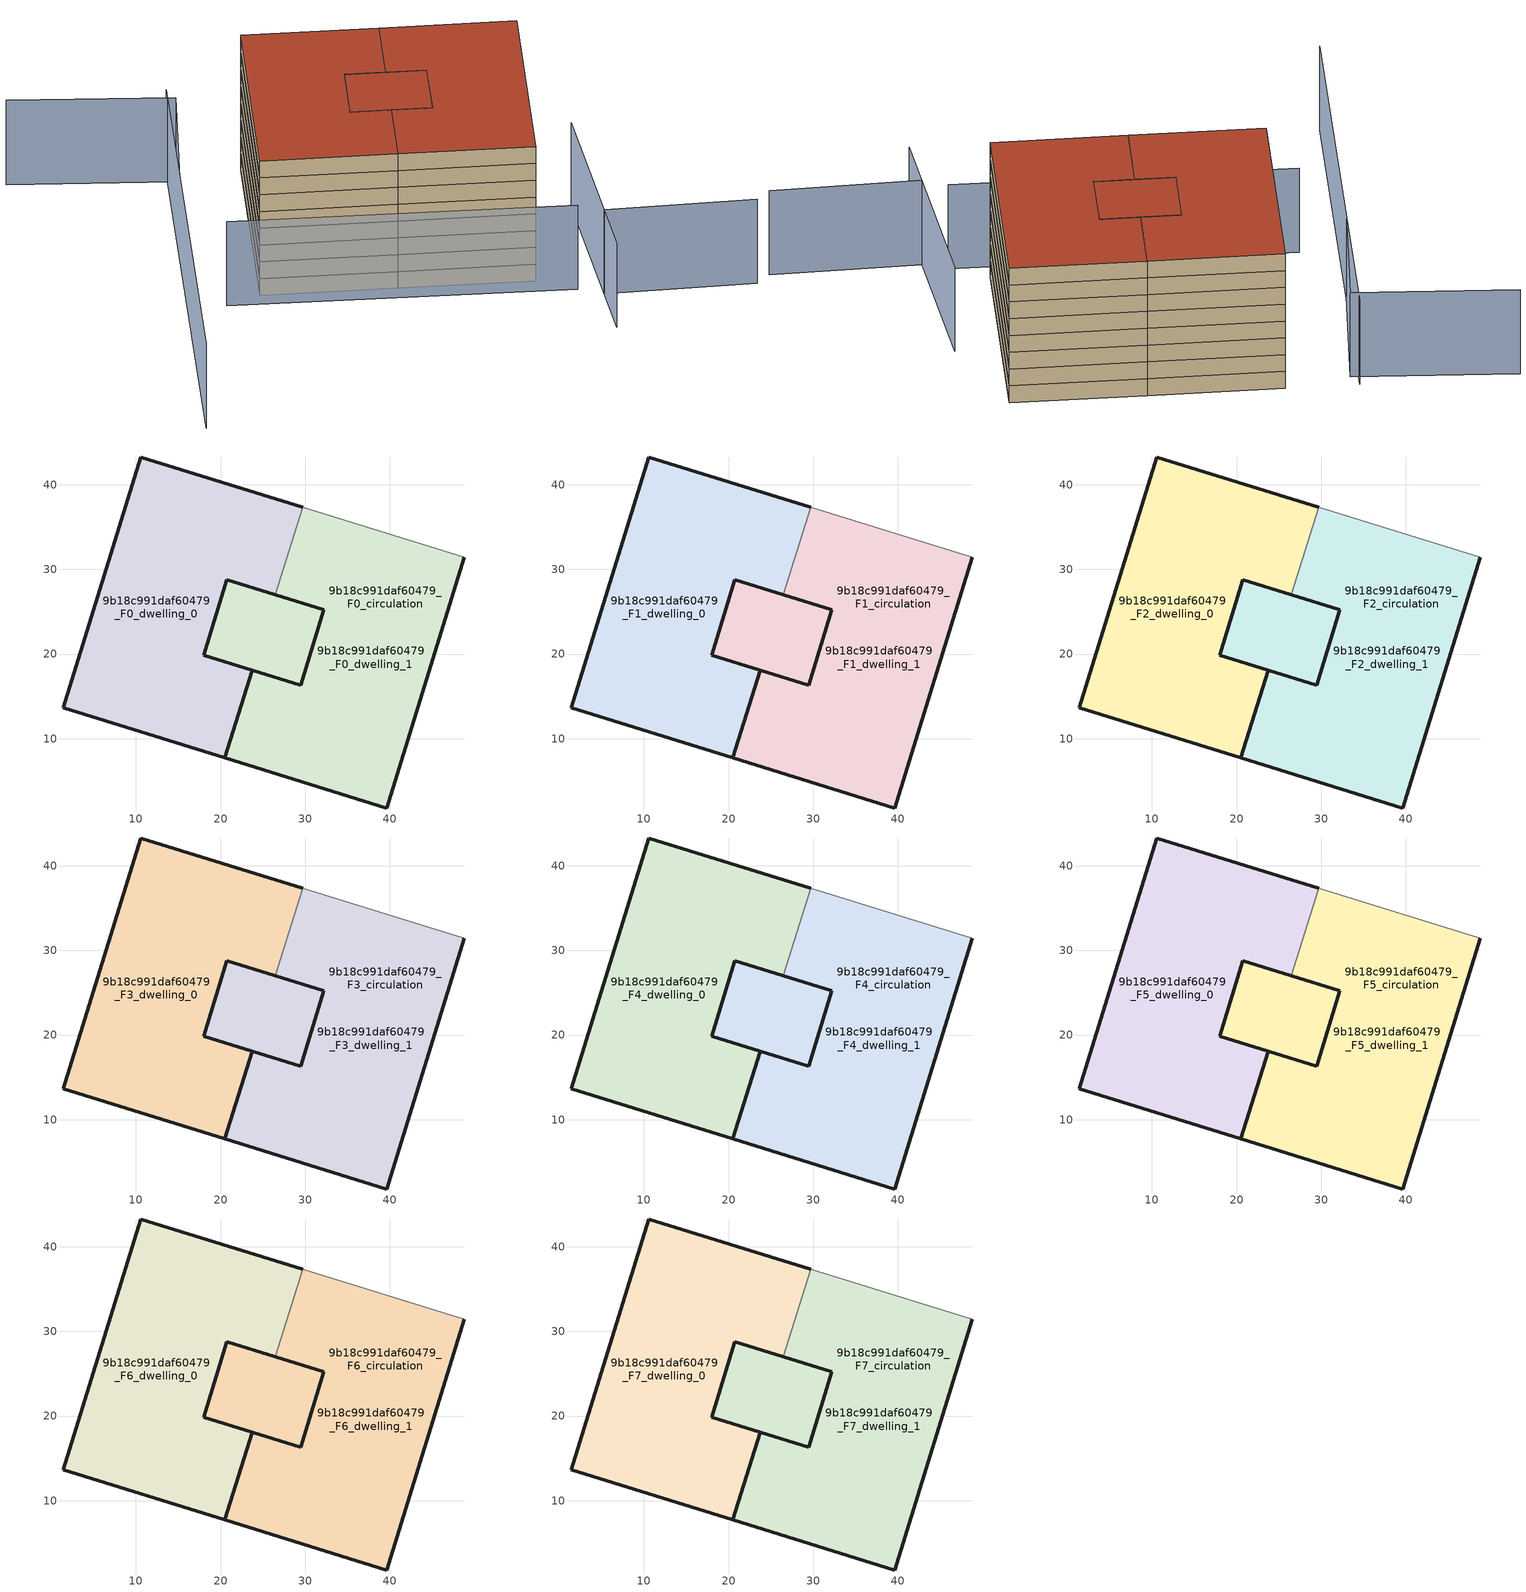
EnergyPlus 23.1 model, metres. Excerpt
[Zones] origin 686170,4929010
9b18c991daf60479_F0_dwelling_0
 floor ground (EU_floor_Construction): 29.7,37.33 26.48,26.98 20.75,28.76 18,19.89 23.72,18.11 20.51,7.75 1.42,13.69 10.61,43.26 z0
 wall outside (EU_wall_Construction): 29.7,37.33 10.61,43.26 1.42,13.69 20.51,7.75 23.72,18.11 18,19.89 20.75,28.76 26.48,26.98 z0:3
 wall to 9b18c991daf60479_F0_dwelling_1 (EU_wall_Construction): 26.48,26.98 29.7,37.33 z0:3
9b18c991daf60479_F0_dwelling_1
 floor ground (EU_floor_Construction): 48.79,31.4 39.6,1.82 20.51,7.75 23.72,18.11 29.45,16.33 32.21,25.2 26.48,26.98 29.7,37.33 z0; 32.21,25.2 29.45,16.33 23.72,18.11 18,19.89 20.75,28.76 z0
 wall outside (EU_wall_Construction): 26.48,26.98 32.21,25.2 29.45,16.33 23.72,18.11 20.51,7.75 39.6,1.82 48.79,31.4 z0:3
 wall adiabatic (EU_wall_Construction): 48.79,31.4 29.7,37.33 z0:3
9b18c991daf60479_F0_circulation
 floor ground (EU_floor_Construction): 48.79,31.4 39.6,1.82 20.51,7.75 23.72,18.11 29.45,16.33 32.21,25.2 26.48,26.98 29.7,37.33 z0; 32.21,25.2 29.45,16.33 23.72,18.11 18,19.89 20.75,28.76 z0
 wall outside (EU_wall_Construction): 32.21,25.2 20.75,28.76 18,19.89 29.45,16.33 32.21,25.2 z0:3
9b18c991daf60479_F1_dwelling_0
 floor to 9b18c991daf60479_F0_dwelling_0 (EU_floor_Construction): 29.7,37.33 26.48,26.98 20.75,28.76 18,19.89 23.72,18.11 20.51,7.75 1.42,13.69 10.61,43.26 z3
 wall outside (EU_wall_Construction): 29.7,37.33 10.61,43.26 1.42,13.69 20.51,7.75 23.72,18.11 18,19.89 20.75,28.76 26.48,26.98 z3:6
 wall to 9b18c991daf60479_F1_dwelling_1 (EU_wall_Construction): 26.48,26.98 29.7,37.33 z3:6
9b18c991daf60479_F1_dwelling_1
 floor outside (EU_floor_Construction): 48.79,31.4 39.6,1.82 20.51,7.75 23.72,18.11 29.45,16.33 32.21,25.2 26.48,26.98 29.7,37.33 z3
 floor to 9b18c991daf60479_F0_dwelling_1 (EU_floor_Construction): 32.21,25.2 29.45,16.33 23.72,18.11 18,19.89 20.75,28.76 z3
 wall outside (EU_wall_Construction): 26.48,26.98 32.21,25.2 29.45,16.33 23.72,18.11 20.51,7.75 39.6,1.82 48.79,31.4 z3:6
 wall adiabatic (EU_wall_Construction): 48.79,31.4 29.7,37.33 z3:6
9b18c991daf60479_F1_circulation
 floor to 9b18c991daf60479_F0_circulation (EU_floor_Construction): 32.21,25.2 29.45,16.33 23.72,18.11 18,19.89 20.75,28.76 26.48,26.98 z3; 48.79,31.4 39.6,1.82 20.51,7.75 23.72,18.11 29.45,16.33 32.21,25.2 26.48,26.98 29.7,37.33 z3
 wall outside (EU_wall_Construction): 32.21,25.2 20.75,28.76 18,19.89 29.45,16.33 32.21,25.2 z3:6
9b18c991daf60479_F2_dwelling_0
 floor to 9b18c991daf60479_F1_dwelling_0 (EU_floor_Construction): 29.7,37.33 26.48,26.98 20.75,28.76 18,19.89 23.72,18.11 20.51,7.75 1.42,13.69 10.61,43.26 z6
 wall outside (EU_wall_Construction): 29.7,37.33 10.61,43.26 1.42,13.69 20.51,7.75 23.72,18.11 18,19.89 20.75,28.76 26.48,26.98 z6:9
 wall to 9b18c991daf60479_F2_dwelling_1 (EU_wall_Construction): 26.48,26.98 29.7,37.33 z6:9
9b18c991daf60479_F2_dwelling_1
 floor outside (EU_floor_Construction): 48.79,31.4 39.6,1.82 20.51,7.75 23.72,18.11 29.45,16.33 32.21,25.2 26.48,26.98 29.7,37.33 z6
 floor to 9b18c991daf60479_F1_dwelling_1 (EU_floor_Construction): 32.21,25.2 29.45,16.33 23.72,18.11 18,19.89 20.75,28.76 z6
 wall outside (EU_wall_Construction): 26.48,26.98 32.21,25.2 29.45,16.33 23.72,18.11 20.51,7.75 39.6,1.82 48.79,31.4 z6:9
 wall adiabatic (EU_wall_Construction): 48.79,31.4 29.7,37.33 z6:9
9b18c991daf60479_F2_circulation
 floor to 9b18c991daf60479_F1_circulation (EU_floor_Construction): 32.21,25.2 29.45,16.33 23.72,18.11 18,19.89 20.75,28.76 26.48,26.98 z6; 48.79,31.4 39.6,1.82 20.51,7.75 23.72,18.11 29.45,16.33 32.21,25.2 26.48,26.98 29.7,37.33 z6
 wall outside (EU_wall_Construction): 32.21,25.2 20.75,28.76 18,19.89 29.45,16.33 32.21,25.2 z6:9
9b18c991daf60479_F3_dwelling_0
 floor to 9b18c991daf60479_F2_dwelling_0 (EU_floor_Construction): 29.7,37.33 26.48,26.98 20.75,28.76 18,19.89 23.72,18.11 20.51,7.75 1.42,13.69 10.61,43.26 z9
 wall outside (EU_wall_Construction): 29.7,37.33 10.61,43.26 1.42,13.69 20.51,7.75 23.72,18.11 18,19.89 20.75,28.76 26.48,26.98 z9:12
 wall to 9b18c991daf60479_F3_dwelling_1 (EU_wall_Construction): 26.48,26.98 29.7,37.33 z9:12
9b18c991daf60479_F3_dwelling_1
 floor outside (EU_floor_Construction): 48.79,31.4 39.6,1.82 20.51,7.75 23.72,18.11 29.45,16.33 32.21,25.2 26.48,26.98 29.7,37.33 z9
 floor to 9b18c991daf60479_F2_dwelling_1 (EU_floor_Construction): 32.21,25.2 29.45,16.33 23.72,18.11 18,19.89 20.75,28.76 z9
 wall outside (EU_wall_Construction): 26.48,26.98 32.21,25.2 29.45,16.33 23.72,18.11 20.51,7.75 39.6,1.82 48.79,31.4 z9:12
 wall adiabatic (EU_wall_Construction): 48.79,31.4 29.7,37.33 z9:12
9b18c991daf60479_F3_circulation
 floor to 9b18c991daf60479_F2_circulation (EU_floor_Construction): 32.21,25.2 29.45,16.33 23.72,18.11 18,19.89 20.75,28.76 26.48,26.98 z9; 48.79,31.4 39.6,1.82 20.51,7.75 23.72,18.11 29.45,16.33 32.21,25.2 26.48,26.98 29.7,37.33 z9
 wall outside (EU_wall_Construction): 32.21,25.2 20.75,28.76 18,19.89 29.45,16.33 32.21,25.2 z9:12
9b18c991daf60479_F4_dwelling_0
 floor to 9b18c991daf60479_F3_dwelling_0 (EU_floor_Construction): 29.7,37.33 26.48,26.98 20.75,28.76 18,19.89 23.72,18.11 20.51,7.75 1.42,13.69 10.61,43.26 z12
 wall outside (EU_wall_Construction): 29.7,37.33 10.61,43.26 1.42,13.69 20.51,7.75 23.72,18.11 18,19.89 20.75,28.76 26.48,26.98 z12:15
 wall to 9b18c991daf60479_F4_dwelling_1 (EU_wall_Construction): 26.48,26.98 29.7,37.33 z12:15
9b18c991daf60479_F4_dwelling_1
 floor outside (EU_floor_Construction): 48.79,31.4 39.6,1.82 20.51,7.75 23.72,18.11 29.45,16.33 32.21,25.2 26.48,26.98 29.7,37.33 z12
 floor to 9b18c991daf60479_F3_dwelling_1 (EU_floor_Construction): 32.21,25.2 29.45,16.33 23.72,18.11 18,19.89 20.75,28.76 z12
 wall outside (EU_wall_Construction): 26.48,26.98 32.21,25.2 29.45,16.33 23.72,18.11 20.51,7.75 39.6,1.82 48.79,31.4 z12:15
 wall adiabatic (EU_wall_Construction): 48.79,31.4 29.7,37.33 z12:15
9b18c991daf60479_F4_circulation
 floor to 9b18c991daf60479_F3_circulation (EU_floor_Construction): 32.21,25.2 29.45,16.33 23.72,18.11 18,19.89 20.75,28.76 26.48,26.98 z12; 48.79,31.4 39.6,1.82 20.51,7.75 23.72,18.11 29.45,16.33 32.21,25.2 26.48,26.98 29.7,37.33 z12
 wall outside (EU_wall_Construction): 32.21,25.2 20.75,28.76 18,19.89 29.45,16.33 32.21,25.2 z12:15
9b18c991daf60479_F5_dwelling_0
 floor to 9b18c991daf60479_F4_dwelling_0 (EU_floor_Construction): 29.7,37.33 26.48,26.98 20.75,28.76 18,19.89 23.72,18.11 20.51,7.75 1.42,13.69 10.61,43.26 z15
 wall outside (EU_wall_Construction): 29.7,37.33 10.61,43.26 1.42,13.69 20.51,7.75 23.72,18.11 18,19.89 20.75,28.76 26.48,26.98 z15:18
 wall to 9b18c991daf60479_F5_dwelling_1 (EU_wall_Construction): 26.48,26.98 29.7,37.33 z15:18
9b18c991daf60479_F5_dwelling_1
 floor outside (EU_floor_Construction): 48.79,31.4 39.6,1.82 20.51,7.75 23.72,18.11 29.45,16.33 32.21,25.2 26.48,26.98 29.7,37.33 z15
 floor to 9b18c991daf60479_F4_dwelling_1 (EU_floor_Construction): 32.21,25.2 29.45,16.33 23.72,18.11 18,19.89 20.75,28.76 z15
 wall outside (EU_wall_Construction): 26.48,26.98 32.21,25.2 29.45,16.33 23.72,18.11 20.51,7.75 39.6,1.82 48.79,31.4 z15:18
 wall adiabatic (EU_wall_Construction): 48.79,31.4 29.7,37.33 z15:18
9b18c991daf60479_F5_circulation
 floor to 9b18c991daf60479_F4_circulation (EU_floor_Construction): 32.21,25.2 29.45,16.33 23.72,18.11 18,19.89 20.75,28.76 26.48,26.98 z15; 48.79,31.4 39.6,1.82 20.51,7.75 23.72,18.11 29.45,16.33 32.21,25.2 26.48,26.98 29.7,37.33 z15
 wall outside (EU_wall_Construction): 32.21,25.2 20.75,28.76 18,19.89 29.45,16.33 32.21,25.2 z15:18
9b18c991daf60479_F6_dwelling_0
 floor to 9b18c991daf60479_F5_dwelling_0 (EU_floor_Construction): 29.7,37.33 26.48,26.98 20.75,28.76 18,19.89 23.72,18.11 20.51,7.75 1.42,13.69 10.61,43.26 z18
 wall outside (EU_wall_Construction): 29.7,37.33 10.61,43.26 1.42,13.69 20.51,7.75 23.72,18.11 18,19.89 20.75,28.76 26.48,26.98 z18:21
 wall to 9b18c991daf60479_F6_dwelling_1 (EU_wall_Construction): 26.48,26.98 29.7,37.33 z18:21
9b18c991daf60479_F6_dwelling_1
 floor outside (EU_floor_Construction): 48.79,31.4 39.6,1.82 20.51,7.75 23.72,18.11 29.45,16.33 32.21,25.2 26.48,26.98 29.7,37.33 z18
 floor to 9b18c991daf60479_F5_dwelling_1 (EU_floor_Construction): 32.21,25.2 29.45,16.33 23.72,18.11 18,19.89 20.75,28.76 z18
 wall outside (EU_wall_Construction): 26.48,26.98 32.21,25.2 29.45,16.33 23.72,18.11 20.51,7.75 39.6,1.82 48.79,31.4 z18:21
 wall adiabatic (EU_wall_Construction): 48.79,31.4 29.7,37.33 z18:21
9b18c991daf60479_F6_circulation
 floor to 9b18c991daf60479_F5_circulation (EU_floor_Construction): 32.21,25.2 29.45,16.33 23.72,18.11 18,19.89 20.75,28.76 26.48,26.98 z18; 48.79,31.4 39.6,1.82 20.51,7.75 23.72,18.11 29.45,16.33 32.21,25.2 26.48,26.98 29.7,37.33 z18
 wall outside (EU_wall_Construction): 32.21,25.2 20.75,28.76 18,19.89 29.45,16.33 32.21,25.2 z18:21
9b18c991daf60479_F7_dwelling_0
 floor to 9b18c991daf60479_F6_dwelling_0 (EU_floor_Construction): 29.7,37.33 26.48,26.98 20.75,28.76 18,19.89 23.72,18.11 20.51,7.75 1.42,13.69 10.61,43.26 z21
 wall outside (EU_wall_Construction): 29.7,37.33 10.61,43.26 1.42,13.69 20.51,7.75 23.72,18.11 18,19.89 20.75,28.76 26.48,26.98 z21:24
 wall to 9b18c991daf60479_F7_dwelling_1 (EU_wall_Construction): 26.48,26.98 29.7,37.33 z21:24
 roof outside (EU_roof_Construction): 20.51,7.75 23.72,18.11 18,19.89 20.75,28.76 26.48,26.98 29.7,37.33 10.61,43.26 1.42,13.69 z24
9b18c991daf60479_F7_dwelling_1
 floor outside (EU_floor_Construction): 48.79,31.4 39.6,1.82 20.51,7.75 23.72,18.11 29.45,16.33 32.21,25.2 26.48,26.98 29.7,37.33 z21
 floor to 9b18c991daf60479_F6_dwelling_1 (EU_floor_Construction): 32.21,25.2 29.45,16.33 23.72,18.11 18,19.89 20.75,28.76 z21
 wall outside (EU_wall_Construction): 26.48,26.98 32.21,25.2 29.45,16.33 23.72,18.11 20.51,7.75 39.6,1.82 48.79,31.4 z21:24
 wall adiabatic (EU_wall_Construction): 48.79,31.4 29.7,37.33 z21:24
 roof outside (EU_roof_Construction): 39.6,1.82 48.79,31.4 29.7,37.33 26.48,26.98 32.21,25.2 29.45,16.33 23.72,18.11 20.51,7.75 z24; 29.45,16.33 32.21,25.2 20.75,28.76 18,19.89 23.72,18.11 z24
9b18c991daf60479_F7_circulation
 floor to 9b18c991daf60479_F6_circulation (EU_floor_Construction): 32.21,25.2 29.45,16.33 23.72,18.11 18,19.89 20.75,28.76 26.48,26.98 z21; 48.79,31.4 39.6,1.82 20.51,7.75 23.72,18.11 29.45,16.33 32.21,25.2 26.48,26.98 29.7,37.33 z21
 wall outside (EU_wall_Construction): 32.21,25.2 20.75,28.76 18,19.89 29.45,16.33 32.21,25.2 z21:24
 roof outside (EU_roof_Construction): 39.6,1.82 48.79,31.4 29.7,37.33 26.48,26.98 32.21,25.2 29.45,16.33 23.72,18.11 20.51,7.75 z24; 29.45,16.33 32.21,25.2 20.75,28.76 18,19.89 23.72,18.11 z24
shading: 46.11,-13.07 51.29,16.7 / 47.56,-4.81 68.91,-10.85 / -4,13.18 44.42,-2.36 / -22.1,52.87 0.87,44.2 / 0.87,44.2 -6.08,25.81 / 0.25,46.46 -18.1,-13.45 z0:15
[Building]
EU S2 Campaign: North Axis=0; Terrain=City; Solar Distribution=FullExterior
[Site:Location]
Bologna: Latitude=44.5; Longitude=11.25; Time Zone=1; Elevation=37
[SizingPeriod:WeatherFileDays]
AnnualSizingPeriod: Begin Month=1; Begin Day of Month=1; End Month=12; End Day of Month=31; Day of Week for Start Day=Monday; Use Weather File Daylight Saving Period=No; Use Weather File Rain and Snow Indicators=No
[MATERIAL]
EU_InternalMass_Material: Roughness=MediumRough; Thickness=0.1; Conductivity=1; Density=1800; Specific Heat=900; Thermal Absorptance=0.9; Solar Absorptance=0.7; Visible Absorptance=0.7
[MATERIAL:NOMASS] Roughness=MediumRough; Thermal Absorptance=0.9; Solar Absorptance=0.7; Visible Absorptance=0.7
Name | Thermal Resistance
EU_wall_NoMass | 0.905828
EU_roof_NoMass | 0.37593
EU_floor_NoMass | 0.67114
[CONSTRUCTION]
EU_wall_Construction: EU_wall_NoMass
EU_roof_Construction: EU_roof_NoMass
EU_floor_Construction: EU_floor_NoMass
EU_InternalMass_Construction: EU_InternalMass_Material
[ZONE] Type=1; Multiplier=1; Ceiling Height=autocalculate; Floor Area=autocalculate; Part of Total Floor Area=Yes
Name | Volume
9b18c991daf60479_F0_dwelling_0; 9b18c991daf60479_F1_dwelling_0; 9b18c991daf60479_F2_dwelling_0; 9b18c991daf60479_F3_dwelling_0; 9b18c991daf60479_F4_dwelling_0; 9b18c991daf60479_F5_dwelling_0; 9b18c991daf60479_F6_dwelling_0; 9b18c991daf60479_F7_dwelling_0 | 1690.23
9b18c991daf60479_F0_dwelling_1; 9b18c991daf60479_F1_dwelling_1; 9b18c991daf60479_F2_dwelling_1; 9b18c991daf60479_F3_dwelling_1; 9b18c991daf60479_F4_dwelling_1; 9b18c991daf60479_F5_dwelling_1; 9b18c991daf60479_F6_dwelling_1; 9b18c991daf60479_F7_dwelling_1; 9b18c991daf60479_F0_circulation; 9b18c991daf60479_F1_circulation; 9b18c991daf60479_F2_circulation; 9b18c991daf60479_F3_circulation; 9b18c991daf60479_F4_circulation; 9b18c991daf60479_F5_circulation; 9b18c991daf60479_F6_circulation; 9b18c991daf60479_F7_circulation | 2024.56
[INTERNALMASS] Construction=EU_InternalMass_Construction; Surface Area=563.409
Name | Zone or ZoneList
9b18c991daf60479_F0_dwelling_0_EU_InternalMass | 9b18c991daf60479_F0_dwelling_0
9b18c991daf60479_F0_dwelling_1_EU_InternalMass | 9b18c991daf60479_F0_dwelling_1
9b18c991daf60479_F1_dwelling_0_EU_InternalMass | 9b18c991daf60479_F1_dwelling_0
9b18c991daf60479_F1_dwelling_1_EU_InternalMass | 9b18c991daf60479_F1_dwelling_1
9b18c991daf60479_F2_dwelling_0_EU_InternalMass | 9b18c991daf60479_F2_dwelling_0
9b18c991daf60479_F2_dwelling_1_EU_InternalMass | 9b18c991daf60479_F2_dwelling_1
9b18c991daf60479_F3_dwelling_0_EU_InternalMass | 9b18c991daf60479_F3_dwelling_0
9b18c991daf60479_F3_dwelling_1_EU_InternalMass | 9b18c991daf60479_F3_dwelling_1
9b18c991daf60479_F4_dwelling_0_EU_InternalMass | 9b18c991daf60479_F4_dwelling_0
9b18c991daf60479_F4_dwelling_1_EU_InternalMass | 9b18c991daf60479_F4_dwelling_1
9b18c991daf60479_F5_dwelling_0_EU_InternalMass | 9b18c991daf60479_F5_dwelling_0
9b18c991daf60479_F5_dwelling_1_EU_InternalMass | 9b18c991daf60479_F5_dwelling_1
9b18c991daf60479_F6_dwelling_0_EU_InternalMass | 9b18c991daf60479_F6_dwelling_0
9b18c991daf60479_F6_dwelling_1_EU_InternalMass | 9b18c991daf60479_F6_dwelling_1
9b18c991daf60479_F7_dwelling_0_EU_InternalMass | 9b18c991daf60479_F7_dwelling_0
9b18c991daf60479_F7_dwelling_1_EU_InternalMass | 9b18c991daf60479_F7_dwelling_1
[OTHEREQUIPMENT] Fuel Type=Electricity; Design Level Calculation Method=Watts/Area; Power per Zone Floor Area=1; Fraction Latent=0; Fraction Radiant=0; Fraction Lost=0; Carbon Dioxide Generation Rate=0; EndUse Subcategory=EU_Step8_InternalGains
Name | Zone or ZoneList or Space or SpaceList | Schedule
EU_Step8_InternalGain_9b18c991daf60479_F0_dwelling_0_f000 | 9b18c991daf60479_F0_dwelling_0 | EU_Step8_GainSchedule_9b18c991daf60479_F0_dwelling_0_f000
EU_Step8_InternalGain_9b18c991daf60479_F0_dwelling_1_f000 | 9b18c991daf60479_F0_dwelling_1 | EU_Step8_GainSchedule_9b18c991daf60479_F0_dwelling_1_f000
EU_Step8_InternalGain_9b18c991daf60479_F1_dwelling_0_f000 | 9b18c991daf60479_F1_dwelling_0 | EU_Step8_GainSchedule_9b18c991daf60479_F1_dwelling_0_f000
EU_Step8_InternalGain_9b18c991daf60479_F1_dwelling_1_f000 | 9b18c991daf60479_F1_dwelling_1 | EU_Step8_GainSchedule_9b18c991daf60479_F1_dwelling_1_f000
EU_Step8_InternalGain_9b18c991daf60479_F2_dwelling_0_f000 | 9b18c991daf60479_F2_dwelling_0 | EU_Step8_GainSchedule_9b18c991daf60479_F2_dwelling_0_f000
EU_Step8_InternalGain_9b18c991daf60479_F2_dwelling_1_f000 | 9b18c991daf60479_F2_dwelling_1 | EU_Step8_GainSchedule_9b18c991daf60479_F2_dwelling_1_f000
EU_Step8_InternalGain_9b18c991daf60479_F3_dwelling_0_f000 | 9b18c991daf60479_F3_dwelling_0 | EU_Step8_GainSchedule_9b18c991daf60479_F3_dwelling_0_f000
EU_Step8_InternalGain_9b18c991daf60479_F3_dwelling_1_f000 | 9b18c991daf60479_F3_dwelling_1 | EU_Step8_GainSchedule_9b18c991daf60479_F3_dwelling_1_f000
EU_Step8_InternalGain_9b18c991daf60479_F4_dwelling_0_f000 | 9b18c991daf60479_F4_dwelling_0 | EU_Step8_GainSchedule_9b18c991daf60479_F4_dwelling_0_f000
EU_Step8_InternalGain_9b18c991daf60479_F4_dwelling_1_f000 | 9b18c991daf60479_F4_dwelling_1 | EU_Step8_GainSchedule_9b18c991daf60479_F4_dwelling_1_f000
EU_Step8_InternalGain_9b18c991daf60479_F5_dwelling_0_f000 | 9b18c991daf60479_F5_dwelling_0 | EU_Step8_GainSchedule_9b18c991daf60479_F5_dwelling_0_f000
EU_Step8_InternalGain_9b18c991daf60479_F5_dwelling_1_f000 | 9b18c991daf60479_F5_dwelling_1 | EU_Step8_GainSchedule_9b18c991daf60479_F5_dwelling_1_f000
EU_Step8_InternalGain_9b18c991daf60479_F6_dwelling_0_f000 | 9b18c991daf60479_F6_dwelling_0 | EU_Step8_GainSchedule_9b18c991daf60479_F6_dwelling_0_f000
EU_Step8_InternalGain_9b18c991daf60479_F6_dwelling_1_f000 | 9b18c991daf60479_F6_dwelling_1 | EU_Step8_GainSchedule_9b18c991daf60479_F6_dwelling_1_f000
EU_Step8_InternalGain_9b18c991daf60479_F7_dwelling_0_f000 | 9b18c991daf60479_F7_dwelling_0 | EU_Step8_GainSchedule_9b18c991daf60479_F7_dwelling_0_f000
EU_Step8_InternalGain_9b18c991daf60479_F7_dwelling_1_f000 | 9b18c991daf60479_F7_dwelling_1 | EU_Step8_GainSchedule_9b18c991daf60479_F7_dwelling_1_f000
[ZONEINFILTRATION:DESIGNFLOWRATE] Schedule=EU_AlwaysOn; Design Flow Rate Calculation Method=Flow/Area; Flow Rate per Floor Area=0.0005; Constant Term Coefficient=1; Temperature Term Coefficient=0; Velocity Term Coefficient=0; Velocity Squared Term Coefficient=0
Name | Zone or ZoneList or Space or SpaceList
EU_Circulation_Infiltration_9b18c991daf60479_F0_circulation | 9b18c991daf60479_F0_circulation
EU_Circulation_Infiltration_9b18c991daf60479_F1_circulation | 9b18c991daf60479_F1_circulation
EU_Circulation_Infiltration_9b18c991daf60479_F2_circulation | 9b18c991daf60479_F2_circulation
EU_Circulation_Infiltration_9b18c991daf60479_F3_circulation | 9b18c991daf60479_F3_circulation
EU_Circulation_Infiltration_9b18c991daf60479_F4_circulation | 9b18c991daf60479_F4_circulation
EU_Circulation_Infiltration_9b18c991daf60479_F5_circulation | 9b18c991daf60479_F5_circulation
EU_Circulation_Infiltration_9b18c991daf60479_F6_circulation | 9b18c991daf60479_F6_circulation
EU_Circulation_Infiltration_9b18c991daf60479_F7_circulation | 9b18c991daf60479_F7_circulation
[ZONEVENTILATION:DESIGNFLOWRATE] Schedule=EU_AlwaysOn; Design Flow Rate Calculation Method=AirChanges/Hour; Air Changes per Hour=0.73129; Ventilation Type=Natural; Fan Pressure Rise=0; Fan Total Efficiency=1; Constant Term Coefficient=1; Temperature Term Coefficient=0; Velocity Term Coefficient=0; Velocity Squared Term Coefficient=0; Minimum Indoor Temperature=-100; Maximum Indoor Temperature=100; Delta Temperature=-100; Minimum Outdoor Temperature=-100; Maximum Outdoor Temperature=100; Maximum Wind Speed=40
Name | Zone or ZoneList or Space or SpaceList
EU_ConstantAir_9b18c991daf60479_F0_dwelling_0 | 9b18c991daf60479_F0_dwelling_0
EU_ConstantAir_9b18c991daf60479_F0_dwelling_1 | 9b18c991daf60479_F0_dwelling_1
EU_ConstantAir_9b18c991daf60479_F1_dwelling_0 | 9b18c991daf60479_F1_dwelling_0
EU_ConstantAir_9b18c991daf60479_F1_dwelling_1 | 9b18c991daf60479_F1_dwelling_1
EU_ConstantAir_9b18c991daf60479_F2_dwelling_0 | 9b18c991daf60479_F2_dwelling_0
EU_ConstantAir_9b18c991daf60479_F2_dwelling_1 | 9b18c991daf60479_F2_dwelling_1
EU_ConstantAir_9b18c991daf60479_F3_dwelling_0 | 9b18c991daf60479_F3_dwelling_0
EU_ConstantAir_9b18c991daf60479_F3_dwelling_1 | 9b18c991daf60479_F3_dwelling_1
EU_ConstantAir_9b18c991daf60479_F4_dwelling_0 | 9b18c991daf60479_F4_dwelling_0
EU_ConstantAir_9b18c991daf60479_F4_dwelling_1 | 9b18c991daf60479_F4_dwelling_1
EU_ConstantAir_9b18c991daf60479_F5_dwelling_0 | 9b18c991daf60479_F5_dwelling_0
EU_ConstantAir_9b18c991daf60479_F5_dwelling_1 | 9b18c991daf60479_F5_dwelling_1
EU_ConstantAir_9b18c991daf60479_F6_dwelling_0 | 9b18c991daf60479_F6_dwelling_0
EU_ConstantAir_9b18c991daf60479_F6_dwelling_1 | 9b18c991daf60479_F6_dwelling_1
EU_ConstantAir_9b18c991daf60479_F7_dwelling_0 | 9b18c991daf60479_F7_dwelling_0
EU_ConstantAir_9b18c991daf60479_F7_dwelling_1 | 9b18c991daf60479_F7_dwelling_1
[HVACTEMPLATE:THERMOSTAT] Constant Heating Setpoint=20; Constant Cooling Setpoint=50
EU_HeatOnly_9b18c991daf60479_F0_dwelling_0; EU_HeatOnly_9b18c991daf60479_F0_dwelling_1; EU_HeatOnly_9b18c991daf60479_F1_dwelling_0; EU_HeatOnly_9b18c991daf60479_F1_dwelling_1; EU_HeatOnly_9b18c991daf60479_F2_dwelling_0; EU_HeatOnly_9b18c991daf60479_F2_dwelling_1; EU_HeatOnly_9b18c991daf60479_F3_dwelling_0; EU_HeatOnly_9b18c991daf60479_F3_dwelling_1; EU_HeatOnly_9b18c991daf60479_F4_dwelling_0; EU_HeatOnly_9b18c991daf60479_F4_dwelling_1; EU_HeatOnly_9b18c991daf60479_F5_dwelling_0; EU_HeatOnly_9b18c991daf60479_F5_dwelling_1; EU_HeatOnly_9b18c991daf60479_F6_dwelling_0; EU_HeatOnly_9b18c991daf60479_F6_dwelling_1; EU_HeatOnly_9b18c991daf60479_F7_dwelling_0; EU_HeatOnly_9b18c991daf60479_F7_dwelling_1
[HVACTEMPLATE:ZONE:IDEALLOADSAIRSYSTEM] System Availability Schedule=EU_AlwaysOn; Maximum Heating Supply Air Temperature=50; Minimum Cooling Supply Air Temperature=13; Maximum Heating Supply Air Humidity Ratio=0.0156; Minimum Cooling Supply Air Humidity Ratio=0.0077; Heating Limit=NoLimit; Cooling Limit=NoLimit; Heating Availability Schedule=EU_AlwaysOn; Cooling Availability Schedule=EU_CoolingOff; Dehumidification Control Type=ConstantSensibleHeatRatio; Cooling Sensible Heat Ratio=0.7; Dehumidification Setpoint=60; Humidification Control Type=None; Humidification Setpoint=30; Outdoor Air Method=None; Outdoor Air Flow Rate per Person=0.00944; Outdoor Air Flow Rate per Zone Floor Area=0; Outdoor Air Flow Rate per Zone=0; Demand Controlled Ventilation Type=None; Outdoor Air Economizer Type=NoEconomizer; Heat Recovery Type=None; Sensible Heat Recovery Effectiveness=0.7; Latent Heat Recovery Effectiveness=0.65
Name | Template Thermostat
9b18c991daf60479_F0_dwelling_0 | EU_HeatOnly_9b18c991daf60479_F0_dwelling_0
9b18c991daf60479_F0_dwelling_1 | EU_HeatOnly_9b18c991daf60479_F0_dwelling_1
9b18c991daf60479_F1_dwelling_0 | EU_HeatOnly_9b18c991daf60479_F1_dwelling_0
9b18c991daf60479_F1_dwelling_1 | EU_HeatOnly_9b18c991daf60479_F1_dwelling_1
9b18c991daf60479_F2_dwelling_0 | EU_HeatOnly_9b18c991daf60479_F2_dwelling_0
9b18c991daf60479_F2_dwelling_1 | EU_HeatOnly_9b18c991daf60479_F2_dwelling_1
9b18c991daf60479_F3_dwelling_0 | EU_HeatOnly_9b18c991daf60479_F3_dwelling_0
9b18c991daf60479_F3_dwelling_1 | EU_HeatOnly_9b18c991daf60479_F3_dwelling_1
9b18c991daf60479_F4_dwelling_0 | EU_HeatOnly_9b18c991daf60479_F4_dwelling_0
9b18c991daf60479_F4_dwelling_1 | EU_HeatOnly_9b18c991daf60479_F4_dwelling_1
9b18c991daf60479_F5_dwelling_0 | EU_HeatOnly_9b18c991daf60479_F5_dwelling_0
9b18c991daf60479_F5_dwelling_1 | EU_HeatOnly_9b18c991daf60479_F5_dwelling_1
9b18c991daf60479_F6_dwelling_0 | EU_HeatOnly_9b18c991daf60479_F6_dwelling_0
9b18c991daf60479_F6_dwelling_1 | EU_HeatOnly_9b18c991daf60479_F6_dwelling_1
9b18c991daf60479_F7_dwelling_0 | EU_HeatOnly_9b18c991daf60479_F7_dwelling_0
9b18c991daf60479_F7_dwelling_1 | EU_HeatOnly_9b18c991daf60479_F7_dwelling_1
[SIZING:ZONE] Zone Cooling Design Supply Air Temperature Input Method=SupplyAirTemperature; Zone Cooling Design Supply Air Temperature=13; Zone Heating Design Supply Air Temperature Input Method=SupplyAirTemperature; Zone Heating Design Supply Air Temperature=50; Zone Cooling Design Supply Air Humidity Ratio=0.008; Zone Heating Design Supply Air Humidity Ratio=0.008; Cooling Design Air Flow Method=DesignDay; Cooling Design Air Flow Rate=0; Cooling Minimum Air Flow per Zone Floor Area=0.000762; Cooling Minimum Air Flow=0; Cooling Minimum Air Flow Fraction=0.2; Heating Design Air Flow Method=DesignDay; Heating Design Air Flow Rate=0; Heating Maximum Air Flow per Zone Floor Area=0.002032; Heating Maximum Air Flow=0.141576; Heating Maximum Air Flow Fraction=0.3; Account for Dedicated Outdoor Air System=No; Dedicated Outdoor Air System Control Strategy=NeutralSupplyAir; Dedicated Outdoor Air Low Setpoint Temperature for Design=autosize; Dedicated Outdoor Air High Setpoint Temperature for Design=autosize; Zone Load Sizing Method=Sensible Load Only No Latent Load; Zone Latent Cooling Design Supply Air Humidity Ratio Input Method=HumidityRatioDifference; Zone Cooling Design Supply Air Humidity Ratio Difference=0.005; Zone Latent Heating Design Supply Air Humidity Ratio Input Method=HumidityRatioDifference; Zone Humidification Design Supply Air Humidity Ratio Difference=0.005
9b18c991daf60479_F0_dwelling_0; 9b18c991daf60479_F0_dwelling_1; 9b18c991daf60479_F1_dwelling_0; 9b18c991daf60479_F1_dwelling_1; 9b18c991daf60479_F2_dwelling_0; 9b18c991daf60479_F2_dwelling_1; 9b18c991daf60479_F3_dwelling_0; 9b18c991daf60479_F3_dwelling_1; 9b18c991daf60479_F4_dwelling_0; 9b18c991daf60479_F4_dwelling_1; 9b18c991daf60479_F5_dwelling_0; 9b18c991daf60479_F5_dwelling_1; 9b18c991daf60479_F6_dwelling_0; 9b18c991daf60479_F6_dwelling_1; 9b18c991daf60479_F7_dwelling_0; 9b18c991daf60479_F7_dwelling_1
[SCHEDULE:CONSTANT]
Name | Hourly Value
EU_AlwaysOn | 1
EU_CoolingOff | 0
[SCHEDULE:FILE] Column Number=1; Rows to Skip at Top=0; Number of Hours of Data=8760; Column Separator=Comma; Interpolate to Timestep=No; Minutes per Item=60; Adjust Schedule for Daylight Savings=Yes
Name | File
EU_Step8_GainSchedule_9b18c991daf60479_F0_dwelling_0_f000 | ../../schedules/9b18c991daf60479/9b18c991daf60479_F0_dwelling_0_f000_gain.csv
EU_Step8_GainSchedule_9b18c991daf60479_F0_dwelling_1_f000 | ../../schedules/9b18c991daf60479/9b18c991daf60479_F0_dwelling_1_f000_gain.csv
EU_Step8_GainSchedule_9b18c991daf60479_F1_dwelling_0_f000 | ../../schedules/9b18c991daf60479/9b18c991daf60479_F1_dwelling_0_f000_gain.csv
EU_Step8_GainSchedule_9b18c991daf60479_F1_dwelling_1_f000 | ../../schedules/9b18c991daf60479/9b18c991daf60479_F1_dwelling_1_f000_gain.csv
EU_Step8_GainSchedule_9b18c991daf60479_F2_dwelling_0_f000 | ../../schedules/9b18c991daf60479/9b18c991daf60479_F2_dwelling_0_f000_gain.csv
EU_Step8_GainSchedule_9b18c991daf60479_F2_dwelling_1_f000 | ../../schedules/9b18c991daf60479/9b18c991daf60479_F2_dwelling_1_f000_gain.csv
EU_Step8_GainSchedule_9b18c991daf60479_F3_dwelling_0_f000 | ../../schedules/9b18c991daf60479/9b18c991daf60479_F3_dwelling_0_f000_gain.csv
EU_Step8_GainSchedule_9b18c991daf60479_F3_dwelling_1_f000 | ../../schedules/9b18c991daf60479/9b18c991daf60479_F3_dwelling_1_f000_gain.csv
EU_Step8_GainSchedule_9b18c991daf60479_F4_dwelling_0_f000 | ../../schedules/9b18c991daf60479/9b18c991daf60479_F4_dwelling_0_f000_gain.csv
EU_Step8_GainSchedule_9b18c991daf60479_F4_dwelling_1_f000 | ../../schedules/9b18c991daf60479/9b18c991daf60479_F4_dwelling_1_f000_gain.csv
EU_Step8_GainSchedule_9b18c991daf60479_F5_dwelling_0_f000 | ../../schedules/9b18c991daf60479/9b18c991daf60479_F5_dwelling_0_f000_gain.csv
EU_Step8_GainSchedule_9b18c991daf60479_F5_dwelling_1_f000 | ../../schedules/9b18c991daf60479/9b18c991daf60479_F5_dwelling_1_f000_gain.csv
EU_Step8_GainSchedule_9b18c991daf60479_F6_dwelling_0_f000 | ../../schedules/9b18c991daf60479/9b18c991daf60479_F6_dwelling_0_f000_gain.csv
EU_Step8_GainSchedule_9b18c991daf60479_F6_dwelling_1_f000 | ../../schedules/9b18c991daf60479/9b18c991daf60479_F6_dwelling_1_f000_gain.csv
EU_Step8_GainSchedule_9b18c991daf60479_F7_dwelling_0_f000 | ../../schedules/9b18c991daf60479/9b18c991daf60479_F7_dwelling_0_f000_gain.csv
EU_Step8_GainSchedule_9b18c991daf60479_F7_dwelling_1_f000 | ../../schedules/9b18c991daf60479/9b18c991daf60479_F7_dwelling_1_f000_gain.csv
